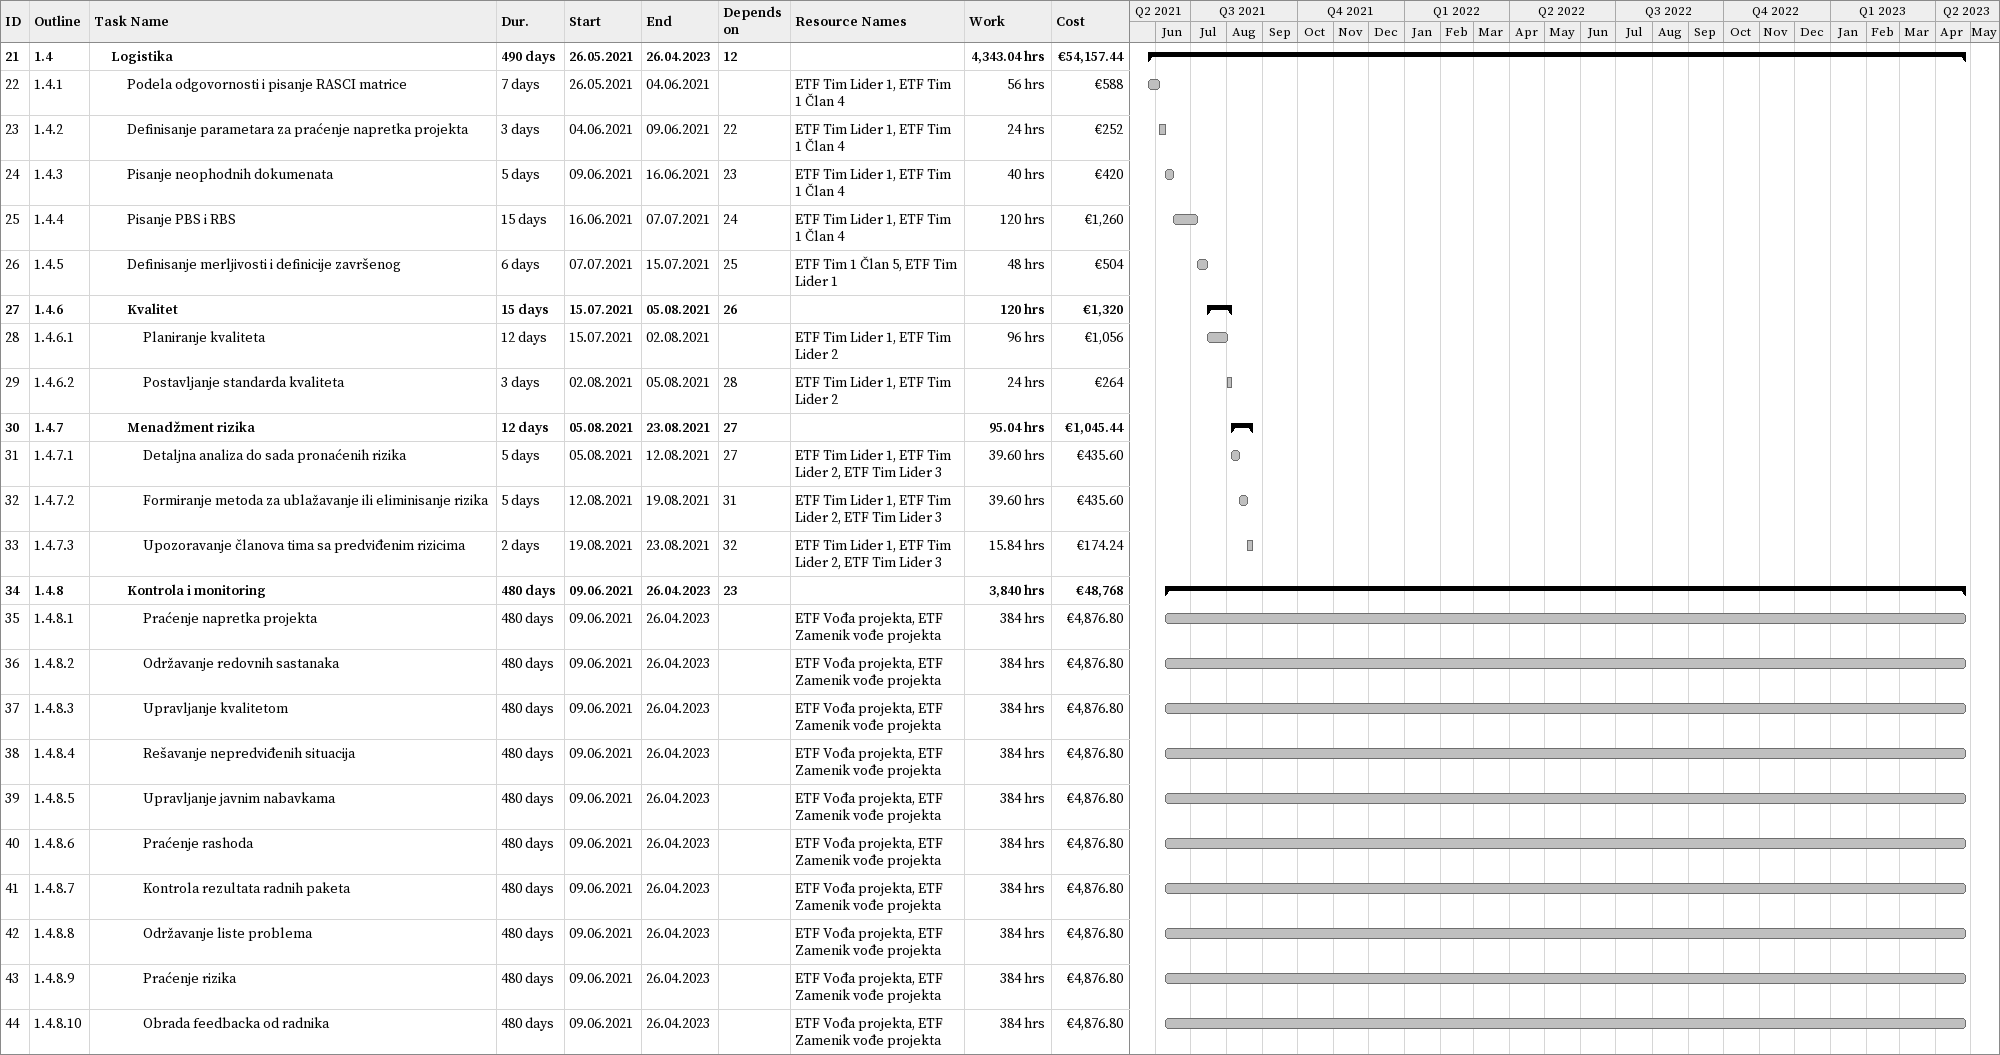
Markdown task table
| ID | WBS | Task | Duration | Start | Finish | Predecessors | Resources | Work (h) | Cost (€) |
|---|---|---|---|---|---|---|---|---|---|
| 21 | 1.4 | **Logistika** | 490d | 2021-05-26 | 2023-04-26 | 12 |  | 4343.04 | 54157.44 |
| 22 | 1.4.1 | Podela odgovornosti i pisanje RASCI matrice | 7d | 2021-05-26 | 2021-06-04 |  | ETF Tim Lider 1, ETF Tim 1 Član 4 | 56 | 588 |
| 23 | 1.4.2 | Definisanje parametara za praćenje napretka projekta | 3d | 2021-06-04 | 2021-06-09 | 22 | ETF Tim Lider 1, ETF Tim 1 Član 4 | 24 | 252 |
| 24 | 1.4.3 | Pisanje neophodnih dokumenata | 5d | 2021-06-09 | 2021-06-16 | 23 | ETF Tim Lider 1, ETF Tim 1 Član 4 | 40 | 420 |
| 25 | 1.4.4 | Pisanje PBS i RBS | 15d | 2021-06-16 | 2021-07-07 | 24 | ETF Tim Lider 1, ETF Tim 1 Član 4 | 120 | 1260 |
| 26 | 1.4.5 | Definisanje merljivosti i definicije završenog | 6d | 2021-07-07 | 2021-07-15 | 25 | ETF Tim 1 Član 5, ETF Tim Lider 1 | 48 | 504 |
| 27 | 1.4.6 | **Kvalitet** | 15d | 2021-07-15 | 2021-08-05 | 26 |  | 120 | 1320 |
| 28 | 1.4.6.1 | Planiranje kvaliteta | 12d | 2021-07-15 | 2021-08-02 |  | ETF Tim Lider 1, ETF Tim Lider 2 | 96 | 1056 |
| 29 | 1.4.6.2 | Postavljanje standarda kvaliteta | 3d | 2021-08-02 | 2021-08-05 | 28 | ETF Tim Lider 1, ETF Tim Lider 2 | 24 | 264 |
| 30 | 1.4.7 | **Menadžment rizika** | 12d | 2021-08-05 | 2021-08-23 | 27 |  | 95.04 | 1045.44 |
| 31 | 1.4.7.1 | Detaljna analiza do sada pronaćenih rizika | 5d | 2021-08-05 | 2021-08-12 | 27 | ETF Tim Lider 1, ETF Tim Lider 2, ETF Tim Lider 3 | 39.60 | 435.60 |
| 32 | 1.4.7.2 | Formiranje metoda za ublažavanje ili eliminisanje rizika | 5d | 2021-08-12 | 2021-08-19 | 31 | ETF Tim Lider 1, ETF Tim Lider 2, ETF Tim Lider 3 | 39.60 | 435.60 |
| 33 | 1.4.7.3 | Upozoravanje članova tima sa predviđenim rizicima | 2d | 2021-08-19 | 2021-08-23 | 32 | ETF Tim Lider 1, ETF Tim Lider 2, ETF Tim Lider 3 | 15.84 | 174.24 |
| 34 | 1.4.8 | **Kontrola i monitoring** | 480d | 2021-06-09 | 2023-04-26 | 23 |  | 3840 | 48768 |
| 35 | 1.4.8.1 | Praćenje napretka projekta | 480d | 2021-06-09 | 2023-04-26 |  | ETF Vođa projekta, ETF Zamenik vođe projekta | 384 | 4876.80 |
| 36 | 1.4.8.2 | Održavanje redovnih sastanaka | 480d | 2021-06-09 | 2023-04-26 |  | ETF Vođa projekta, ETF Zamenik vođe projekta | 384 | 4876.80 |
| 37 | 1.4.8.3 | Upravljanje kvalitetom | 480d | 2021-06-09 | 2023-04-26 |  | ETF Vođa projekta, ETF Zamenik vođe projekta | 384 | 4876.80 |
| 38 | 1.4.8.4 | Rešavanje nepredviđenih situacija | 480d | 2021-06-09 | 2023-04-26 |  | ETF Vođa projekta, ETF Zamenik vođe projekta | 384 | 4876.80 |
| 39 | 1.4.8.5 | Upravljanje javnim nabavkama | 480d | 2021-06-09 | 2023-04-26 |  | ETF Vođa projekta, ETF Zamenik vođe projekta | 384 | 4876.80 |
| 40 | 1.4.8.6 | Praćenje rashoda | 480d | 2021-06-09 | 2023-04-26 |  | ETF Vođa projekta, ETF Zamenik vođe projekta | 384 | 4876.80 |
| 41 | 1.4.8.7 | Kontrola rezultata radnih paketa | 480d | 2021-06-09 | 2023-04-26 |  | ETF Vođa projekta, ETF Zamenik vođe projekta | 384 | 4876.80 |
| 42 | 1.4.8.8 | Održavanje liste problema | 480d | 2021-06-09 | 2023-04-26 |  | ETF Vođa projekta, ETF Zamenik vođe projekta | 384 | 4876.80 |
| 43 | 1.4.8.9 | Praćenje rizika | 480d | 2021-06-09 | 2023-04-26 |  | ETF Vođa projekta, ETF Zamenik vođe projekta | 384 | 4876.80 |
| 44 | 1.4.8.10 | Obrada feedbacka od radnika | 480d | 2021-06-09 | 2023-04-26 |  | ETF Vođa projekta, ETF Zamenik vođe projekta | 384 | 4876.80 |
